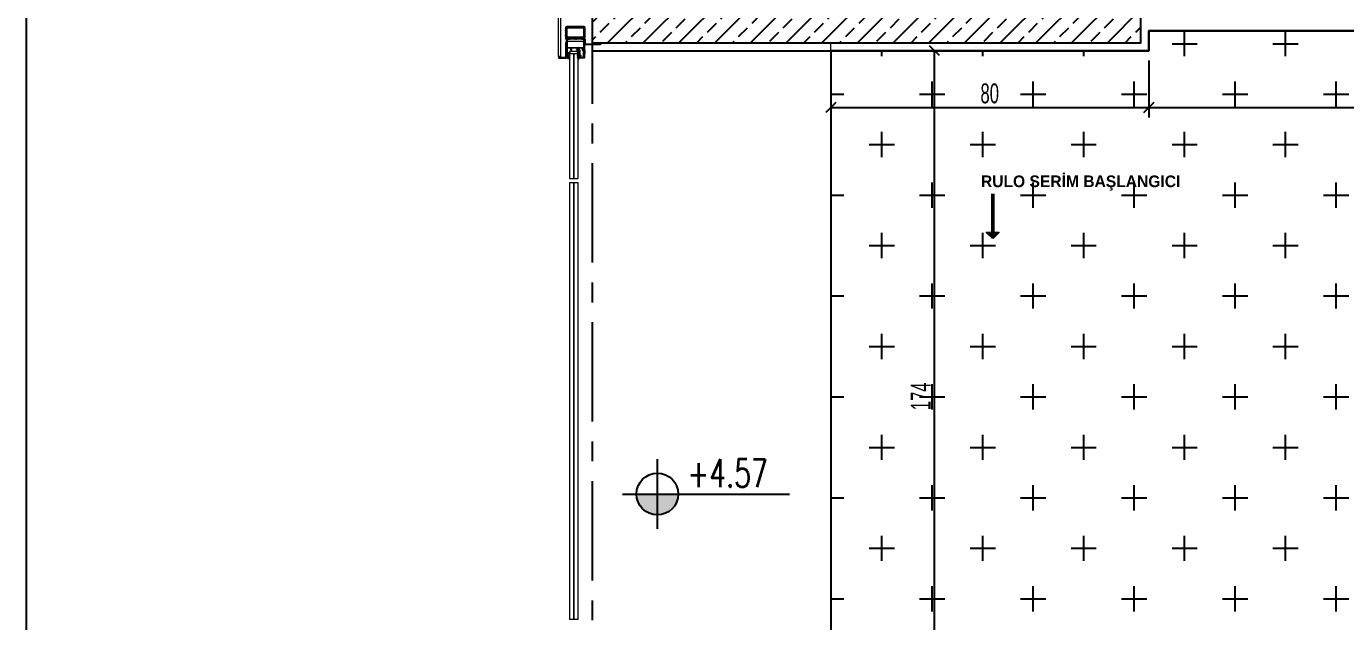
# Model space of a CAD drawing. Header units: millimetres. Extents: x 933584 to 974011, y 4545988 to 4553664.
# Drawn here: x 948421.5 to 948753.4, y 4552360.1 to 4552509.9 of the extents above; entities that cross this region are included whole.
import ezdxf

# ---------------------------------------------------------------- set-up
doc = ezdxf.new("R2010")
doc.units = ezdxf.units.MM
doc.header["$PDMODE"] = 35
for name, pattern in [('568_AVN_KES_01$0$HIDDEN', [0.375, 0.25, -0.125]), ('CENTER', [2, 1.25, -0.25, 0.25, -0.25]), ('CONTINUA', [0]), ('HIDDEN2', [4.7625, 3.175, -1.5875])]:
    doc.linetypes.add(name, pattern=pattern)
doc.layers.get('0').update_dxf_attribs({"color": 255})
doc.layers.get('Defpoints').update_dxf_attribs({"color": 8})
for name, color, linetype in [('0-CSX-CXS_20', 14, 'CENTER'), ('0-DMS-50', 143, 'Continuous'), ('0-HSL-HTC_200', 1, 'Continuous'), ('0-HSL-SLD', 252, 'Continuous'), ('0-LNS-SLN', 6, 'Continuous'), ('0-LNS-SPL', 13, '568_AVN_KES_01$0$HIDDEN'), ('0-TXT-PLV_50', 3, 'Continuous'), ('0-TXT-XBX_20', 3, 'Continuous'), ('2-SPS-RCN', 2, 'Continuous')]:
    doc.layers.add(name, color=color, linetype=linetype)
for name, color, linetype, lineweight in [('al', 7, 'Continuous', 5), ('cl', 7, 'Continuous', 5), ('CM', 4, 'Continuous', 5), ('mimariKIRIS', 251, 'HIDDEN2', 0), ('PL', 1, 'Continuous', 5), ('PTR', 252, 'Continuous', 5), ('ReferansHatti', 3, 'Continuous', 5), ('tarama', 8, 'Continuous', 15)]:
    doc.layers.add(name, color=color, linetype=linetype, lineweight=lineweight)
doc.styles.add('Century Gothic_B_3', font='GOTHICB.TTF', dxfattribs={"height": 4})
doc.styles.add('dim_romans_50', font='swissl.ttf', dxfattribs={"width": 0.6, "height": 5})
doc.styles.add('T_General', font='simplxtw.shx', dxfattribs={"width": 0.7, "height": 200})
doc.dimstyles.new('ONK_dim 1_50', dxfattribs={"dimscale": 5, "dimtxt": 4, "dimasz": 0.5, "dimexe": 0.5, "dimexo": 0.5, "dimgap": 0.2, "dimtad": 1, "dimdec": 1, "dimrnd": 0.5, "dimzin": 9, "dimtxsty": 'dim_romans_50', "dimblk": 'OBLIQUE', "dimcen": 1, "dimclre": 256, "dimclrt": 256, "dimazin": 2, "dimtfac": 1, "dimtdec": 1, "dimtix": 1, "dimtmove": 2, "dimatfit": 3, "dimldrblk": 'OBLIQUE', "dimfxl": 3, "dimfxlon": 1, "dimarcsym": 0})

# ---------------------------------------------------------------- blocks, each defined once
blk = doc.blocks.new('90-5396')
at = {"layer": 'PTR', "linetype": 'CONTINUA'}
h = blk.add_hatch(color=256, dxfattribs=at)
edge = h.paths.add_edge_path()
edge.add_line((12, 43.5), (12, 41))
edge.add_line((12, 41), (14.6, 41))
edge.add_line((14.6, 41), (14.6, 42))
edge.add_line((14.6, 42), (13.5, 42))
edge.add_line((13.5, 42), (13.5, 43.5))
edge.add_line((13.5, 43.5), (18.5, 43.5))
edge.add_line((18.5, 43.5), (18.5, 42))
edge.add_line((18.5, 42), (17.4, 42))
edge.add_line((17.4, 42), (17.4, 41))
edge.add_line((17.4, 41), (20, 41))
edge.add_line((20, 41), (20, 45))
edge.add_line((20, 45), (-27.2, 45))
edge.add_line((-27.2, 45), (-27.2, 42.9))
edge.add_line((-27.2, 42.9), (-25.7, 42))
edge.add_line((-25.7, 42), (-25.7, 43.5))
edge.add_line((-25.7, 43.5), (-22.7, 43.5))
edge.add_line((-22.7, 43.5), (-22.7, 35.1))
edge.add_line((-22.7, 35.1), (-22.4, 34.8))
edge.add_line((-22.4, 34.8), (-22.7, 34.5))
edge.add_line((-22.7, 34.5), (-22.7, 10.3))
edge.add_line((-22.7, 10.3), (-22.4, 10))
edge.add_line((-22.4, 10), (-22.7, 9.7))
edge.add_line((-22.7, 9.7), (-22.7, 1.5))
edge.add_line((-22.7, 1.5), (-25.7, 1.5))
edge.add_line((-25.7, 1.5), (-25.7, 3))
edge.add_line((-25.7, 3), (-27.2, 2.1))
edge.add_line((-27.2, 2.1), (-27.2, 0))
edge.add_line((-27.2, 0), (0, 0))
edge.add_line((0, 0), (0, 2.1))
edge.add_line((0, 2.1), (-1.5, 3))
edge.add_line((-1.5, 3), (-1.5, 1.5))
edge.add_line((-1.5, 1.5), (-4.5, 1.5))
edge.add_line((-4.5, 1.5), (-4.5, 16.5))
edge.add_line((-4.5, 16.5), (-1.5, 16.5))
edge.add_line((-1.5, 16.5), (-1.5, 15))
edge.add_line((-1.5, 15), (0, 15.9))
edge.add_line((0, 15.9), (0, 18.6))
edge.add_line((0, 18.6), (-1.5, 19.5))
edge.add_line((-1.5, 19.5), (-1.5, 18))
edge.add_line((-1.5, 18), (-4.5, 18))
edge.add_line((-4.5, 18), (-4.5, 33))
edge.add_line((-4.5, 33), (-1.5, 33))
edge.add_line((-1.5, 33), (-1.5, 31.5))
edge.add_line((-1.5, 31.5), (0, 32.4))
edge.add_line((0, 32.4), (0, 34.5))
edge.add_line((0, 34.5), (-4.5, 34.5))
edge.add_line((-4.5, 34.5), (-4.5, 41.5))
edge.add_arc((-2.5, 41.5), 2, 90, 180, ccw=False)
edge.add_line((-2.5, 43.5), (12, 43.5))
h.paths.add_polyline_path([(-21.2, 1.5), (-21.2, 43.5), (-6, 43.5), (-6, 1.5)], flags=16)
at = {"layer": 'al', "linetype": 'CONTINUA'}
blk.add_lwpolyline([(12, 43.5), (12, 41), (14.6, 41), (14.6, 42), (13.5, 42), (13.5, 43.5), (18.5, 43.5), (18.5, 42), (17.4, 42), (17.4, 41), (20, 41), (20, 45), (-27.2, 45), (-27.2, 42.9), (-25.7, 42), (-25.7, 43.5), (-22.7, 43.5), (-22.7, 35.1), (-22.4, 34.8), (-22.7, 34.5), (-22.7, 10.3), (-22.4, 10), (-22.7, 9.7), (-22.7, 1.5), (-25.7, 1.5), (-25.7, 3), (-27.2, 2.1), (-27.2, 0), (0, 0), (0, 2.1), (-1.5, 3), (-1.5, 1.5), (-4.5, 1.5), (-4.5, 16.5), (-1.5, 16.5), (-1.5, 15), (0, 15.9), (0, 18.6), (-1.5, 19.5), (-1.5, 18), (-4.5, 18), (-4.5, 33), (-1.5, 33), (-1.5, 31.5), (0, 32.4), (0, 34.5), (-4.5, 34.5), (-4.5, 41.5, -0.414214), (-2.5, 43.5)], format="xyb", close=True, dxfattribs=at)
at = {"layer": 'al'}
blk.add_lwpolyline([(-21.2, 1.5), (-21.2, 43.5), (-6, 43.5), (-6, 1.5)], close=True, dxfattribs=at)
blk = doc.blocks.new('142005')
at = {"layer": 'tarama'}
h = blk.add_hatch(dxfattribs=at)
h.set_pattern_fill('DOTS', color=256, scale=8, angle=-90, style=0)
h.set_pattern_definition([(270, (118.3611, -404.1752), (0.5, -0.25), [0, -0.5])])
edge = h.paths.add_edge_path()
edge.add_arc((2, -0.2), 0.2, 180, 305.6565)
edge.add_line((2.1, -0.4), (3.3, 1.1))
edge.add_arc((3.5, 0.9), 0.25, 316.5521, 125.6565, ccw=False)
edge.add_line((3.7, 0.7), (1.8, -2.1))
edge.add_line((1.8, -2.1), (1.8, -4.2))
edge.add_arc((2, -4.2), 0.2, 180, 305.6565)
edge.add_line((2.1, -4.4), (3.3, -2.9))
edge.add_arc((3.5, -3.1), 0.25, 316.5521, 125.6565, ccw=False)
edge.add_line((3.7, -3.3), (1.8, -6.1))
edge.add_line((1.8, -6.1), (1.8, -7.1))
edge.add_arc((1.6, -7.1), 0.2, 270, 360, ccw=False)
edge.add_line((1.6, -7.3), (0.2, -7.3))
edge.add_arc((0.2, -7.1), 0.2, 180, 270, ccw=False)
edge.add_line((0, -7.1), (0, -2.6))
edge.add_line((0, -2.6), (-1.2, -2.6))
edge.add_line((-1.2, -2.6), (-1.2, -3.1))
edge.add_arc((-1.4, -3.1), 0.25, 212.282, 360, ccw=False)
edge.add_line((-1.7, -3.2), (-2.4, -1.8))
edge.add_arc((-1.6, -1.3), 1, 147.718, 212.282, ccw=False)
edge.add_line((-2.4, -0.8), (-1.7, 0.6))
edge.add_arc((-1.4, 0.5), 0.25, 0, 147.718, ccw=False)
edge.add_line((-1.2, 0.5), (-1.2, 0))
edge.add_line((-1.2, 0), (0, 0))
edge.add_line((0, 0), (0, 3))
edge.add_line((0, 3), (-1.2, 3))
edge.add_arc((-1.2, 3.3), 0.3, 125.5865, 270, ccw=False)
edge.add_arc((-11.8, 19.5), 19.1, 303.0025, 321.3181)
edge.add_arc((3.4, 7.6), 0.313, 305.5881, 174.221, ccw=False)
edge.add_line((3.6, 7.3), (2.1, 3.1))
edge.add_arc((-47, 14.6), 50.4, 345.6041, 346.8687, ccw=False)
edge.add_line((1.8, 2.1), (1.8, -0.2))
blk.add_lwpolyline([(1.8, -0.2, 0.610741), (2.1, -0.4), (3.3, 1.1, -0.909168), (3.7, 0.7), (1.8, -2.1), (1.8, -4.2, 0.610741), (2.1, -4.4), (3.3, -2.9, -0.909168), (3.7, -3.3), (1.8, -6.1), (1.8, -7.1, -0.414214), (1.6, -7.3), (0.2, -7.3, -0.414214), (0, -7.1), (0, -2.6), (-1.2, -2.6), (-1.2, -3.1, -0.751626), (-1.7, -3.2), (-2.4, -1.8, -0.289411), (-2.4, -0.8), (-1.7, 0.6, -0.751626), (-1.2, 0.5), (-1.2, 0), (0, 0), (0, 3), (-1.2, 3, -0.729303), (-1.4, 3.5, 0.080087), (3.1, 7.6, -1.549214), (3.6, 7.3), (2.1, 3.1, -0.005518), (1.8, 2.1)], format="xyb", close=True)
blk = doc.blocks.new('85-3879T')
at = {"layer": 'tarama', "linetype": 'CONTINUA'}
h = blk.add_hatch(color=256, dxfattribs=at)
edge = h.paths.add_edge_path()
edge.add_arc((-1.7, -2), 0.5, 2.2906, 90, ccw=False)
edge.add_line((-1.2, -2), (-0.5, -18.5))
edge.add_arc((-1, -18.5), 0.5, 270, 2.2906, ccw=False)
edge.add_line((-1, -19), (-3, -19))
edge.add_arc((-3, -19.5), 0.5, 90, 180)
edge.add_line((-3.5, -19.5), (-3.5, -22.1))
edge.add_line((-3.5, -22.1), (-4.2, -23.3))
edge.add_arc((-3.9, -23.5), 0.4, 150, 240)
edge.add_line((-4.1, -23.9), (-3.9, -24))
edge.add_arc((-3.7, -23.6), 0.4, 240, 330)
edge.add_line((-3.4, -23.8), (-2.2, -21.8))
edge.add_line((-2.2, -21.8), (-2.5, -21.5))
edge.add_line((-2.5, -21.5), (-2.5, -20))
edge.add_line((-2.5, -20), (0.5, -20))
edge.add_line((0.5, -20), (0, 0))
edge.add_line((0, 0), (-13, 0))
edge.add_line((-13, 0), (-13, -2.6))
edge.add_line((-13, -2.6), (-12, -2.6))
edge.add_line((-12, -2.6), (-12, -1.5))
edge.add_line((-12, -1.5), (-10.5, -1.5))
edge.add_line((-10.5, -1.5), (-10.5, -6.5))
edge.add_line((-10.5, -6.5), (-12, -6.5))
edge.add_line((-12, -6.5), (-12, -5.4))
edge.add_line((-12, -5.4), (-13, -5.4))
edge.add_line((-13, -5.4), (-13, -19.6))
edge.add_arc((-13.5, -19.6), 0.5, 270, 360, ccw=False)
edge.add_line((-13.5, -20.1), (-14, -20.1))
edge.add_arc((-14, -20.6), 0.5, 90, 180)
edge.add_line((-14.5, -20.6), (-14.5, -21.7))
edge.add_line((-14.5, -21.7), (-15.5, -21.7))
edge.add_line((-15.5, -21.7), (-14, -24.3))
edge.add_arc((-13.6, -24.1), 0.4, 210, 300)
edge.add_line((-13.4, -24.5), (-13.3, -24.4))
edge.add_arc((-13.5, -24), 0.4, 300, 30)
edge.add_line((-13.1, -23.8), (-13.4, -23.3))
edge.add_line((-13.4, -23.3), (-13.4, -21.2))
edge.add_arc((-13.5, -19.7), 1.5, 273.8226, 0)
edge.add_line((-12, -19.7), (-12, -8))
edge.add_arc((-11.5, -8), 0.5, 90, 180, ccw=False)
edge.add_line((-11.5, -7.5), (-10, -7.5))
edge.add_arc((-10, -7), 0.5, 270, 0)
edge.add_line((-9.5, -7), (-9.5, -2))
edge.add_arc((-9, -2), 0.5, 90, 180, ccw=False)
edge.add_line((-9, -1.5), (-1.7, -1.5))
blk.add_lwpolyline([(-1.7, -1.5, -0.402552), (-1.2, -2), (-0.5, -18.5, -0.425972), (-1, -19), (-3, -19, 0.414214), (-3.5, -19.5), (-3.5, -22.1), (-4.2, -23.3, 0.414214), (-4.1, -23.9), (-3.9, -24, 0.414214), (-3.4, -23.8), (-2.2, -21.8), (-2.5, -21.5), (-2.5, -20), (0.5, -20), (0, 0), (-13, 0), (-13, -2.6), (-12, -2.6), (-12, -1.5), (-10.5, -1.5), (-10.5, -6.5), (-12, -6.5), (-12, -5.4), (-13, -5.4), (-13, -19.6, -0.414214), (-13.5, -20.1), (-14, -20.1, 0.414214), (-14.5, -20.6), (-14.5, -21.7), (-15.5, -21.7), (-14, -24.3, 0.414214), (-13.4, -24.5), (-13.3, -24.4, 0.414214), (-13.1, -23.8), (-13.4, -23.3), (-13.4, -21.2, 0.394805), (-12, -19.7), (-12, -8, -0.414214), (-11.5, -7.5), (-10, -7.5, 0.414214), (-9.5, -7), (-9.5, -2, -0.414214), (-9, -1.5)], format="xyb", close=True)
blk = doc.blocks.new('XCVBXCVBXZ')
at = {"layer": 'PTR'}
h = blk.add_hatch(color=252, dxfattribs=at)
h.dxf.hatch_style = 1
h.paths.add_polyline_path([(933865.9, 4554005.26), (933861.9, 4554005.26), (933861.9, 4554005.31), (933861.9, 4554005.31), (933861.91, 4554006.61), (933862.11, 4554006.61), (933862.1, 4554005.46), (933865.9, 4554005.46)])
h = blk.add_hatch(color=252, dxfattribs=at)
h.dxf.hatch_style = 1
h.paths.add_polyline_path([(933865.9, 4554005.26), (933861.9, 4554005.26), (933861.9, 4554005.31), (933861.9, 4554005.31), (933861.91, 4554006.61), (933862.11, 4554006.61), (933862.1, 4554005.46), (933865.9, 4554005.46)])
at = {"layer": 'ReferansHatti'}
h = blk.add_hatch(dxfattribs=at)
h.set_pattern_fill('ANSI31', color=252, angle=180.0002)
h.set_pattern_definition([(225.0002434, (911995.8934, 4526389.38498), (0.08838872314, -0.08838797215), [])])
edge = h.paths.add_edge_path(flags=16)
edge.add_line((933857.7, 4554007.24), (933861.51, 4554007.24))
edge.add_arc((933861.51, 4554007.44), 0.2, 269.9999, 359.9999)
edge.add_line((933861.71, 4554007.44), (933861.71, 4554009.24))
edge.add_arc((933861.51, 4554009.24), 0.2, 359.9999, 89.9999)
edge.add_line((933861.51, 4554009.44), (933857.7, 4554009.44))
edge.add_arc((933857.7, 4554009.24), 0.2, 89.9999, 179.9999)
edge.add_line((933857.5, 4554009.24), (933857.5, 4554007.44))
edge.add_arc((933857.7, 4554007.44), 0.2, 179.9999, 269.9999)
edge = h.paths.add_edge_path()
edge.add_line((933857.5, 4554006.84), (933861.71, 4554006.84))
edge.add_arc((933861.71, 4554007.24), 0.4, 269.9999, 359.9999)
edge.add_line((933862.11, 4554007.24), (933862.11, 4554009.44))
edge.add_arc((933861.71, 4554009.44), 0.4, 359.9999, 89.9999)
edge.add_line((933861.71, 4554009.84), (933857.5, 4554009.84))
edge.add_arc((933857.5, 4554009.44), 0.4, 89.9999, 179.9999)
edge.add_line((933857.1, 4554009.44), (933857.1, 4554007.24))
edge.add_arc((933857.5, 4554007.24), 0.4, 179.9999, 269.9999)
h = blk.add_hatch(dxfattribs=at)
h.set_pattern_fill('ANSI31', color=252, angle=180.0002)
h.set_pattern_definition([(225.0002434, (911995.8934, 4526389.38498), (0.08838872314, -0.08838797215), [])])
edge = h.paths.add_edge_path(flags=16)
edge.add_line((933857.7, 4554007.24), (933861.51, 4554007.24))
edge.add_arc((933861.51, 4554007.44), 0.2, 269.9999, 359.9999)
edge.add_line((933861.71, 4554007.44), (933861.71, 4554009.24))
edge.add_arc((933861.51, 4554009.24), 0.2, 359.9999, 89.9999)
edge.add_line((933861.51, 4554009.44), (933857.7, 4554009.44))
edge.add_arc((933857.7, 4554009.24), 0.2, 89.9999, 179.9999)
edge.add_line((933857.5, 4554009.24), (933857.5, 4554007.44))
edge.add_arc((933857.7, 4554007.44), 0.2, 179.9999, 269.9999)
edge = h.paths.add_edge_path()
edge.add_line((933857.5, 4554006.84), (933861.71, 4554006.84))
edge.add_arc((933861.71, 4554007.24), 0.4, 269.9999, 359.9999)
edge.add_line((933862.11, 4554007.24), (933862.11, 4554009.44))
edge.add_arc((933861.71, 4554009.44), 0.4, 359.9999, 89.9999)
edge.add_line((933861.71, 4554009.84), (933857.5, 4554009.84))
edge.add_arc((933857.5, 4554009.44), 0.4, 89.9999, 179.9999)
edge.add_line((933857.1, 4554009.44), (933857.1, 4554007.24))
edge.add_arc((933857.5, 4554007.24), 0.4, 179.9999, 269.9999)
h = blk.add_hatch(dxfattribs=at)
h.set_pattern_fill('ANSI37', color=252, angle=180.012)
h.set_pattern_definition([(225.01200117, (912001.66461, 4526237.02682), (0.08840685953, -0.0883698319), []), (315.01200117, (912001.66461, 4526237.02682), (0.0883698319, 0.08840685953), [])])
h.paths.add_polyline_path([(933857.2, 4554006.9), (933861.88, 4554006.9), (933861.88, 4554006.63), (933857.2, 4554006.62)])
h = blk.add_hatch(dxfattribs=at)
h.set_pattern_fill('ANSI37', color=252, angle=180.012)
h.set_pattern_definition([(225.01200117, (912001.66461, 4526237.02682), (0.08840685953, -0.0883698319), []), (315.01200117, (912001.66461, 4526237.02682), (0.0883698319, 0.08840685953), [])])
h.paths.add_polyline_path([(933857.2, 4554006.9), (933861.88, 4554006.9), (933861.88, 4554006.63), (933857.2, 4554006.62)])
at = {"layer": 'al'}
for points in [[(933855.38, 4554002.1), (933857.18, 4554002.1), (933857.18, 4554005.9)], [(933855.38, 4554002.1), (933855.38, 4554001.9), (933857.38, 4554001.9), (933857.38, 4554005.9)], [(933855.38, 4554002.1), (933855.38, 4554001.9), (933857.38, 4554001.9), (933857.38, 4554005.9)], [(933855.38, 4554002.1), (933857.18, 4554002.1), (933857.18, 4554005.9)], [(933857.18, 4554005.9), (933857.38, 4554005.9)], [(933857.18, 4554005.9), (933857.38, 4554005.9)]]:
    blk.add_lwpolyline(points, dxfattribs=at)
blk.add_lwpolyline([(933865.9, 4554005.26), (933861.9, 4554005.26), (933861.9, 4554005.31), (933861.9, 4554005.31), (933861.91, 4554006.61), (933862.11, 4554006.61), (933862.1, 4554005.46), (933865.9, 4554005.46)], close=True, dxfattribs=at)
blk.add_lwpolyline([(933865.9, 4554005.26), (933861.9, 4554005.26), (933861.9, 4554005.31), (933861.9, 4554005.31), (933861.91, 4554006.61), (933862.11, 4554006.61), (933862.1, 4554005.46), (933865.9, 4554005.46)], close=True, dxfattribs=at)
at = {"layer": 'cl'}
for points in [[(933857.5, 4554006.84), (933861.71, 4554006.84, 0.414214), (933862.11, 4554007.24), (933862.11, 4554009.44, 0.414214), (933861.71, 4554009.84), (933857.5, 4554009.84, 0.414214), (933857.1, 4554009.44), (933857.1, 4554007.24, 0.414214)], [(933857.5, 4554006.84), (933861.71, 4554006.84, 0.414214), (933862.11, 4554007.24), (933862.11, 4554009.44, 0.414214), (933861.71, 4554009.84), (933857.5, 4554009.84, 0.414214), (933857.1, 4554009.44), (933857.1, 4554007.24, 0.414214)], [(933857.7, 4554007.24), (933861.51, 4554007.24, 0.414214), (933861.71, 4554007.44), (933861.71, 4554009.24, 0.414214), (933861.51, 4554009.44), (933857.7, 4554009.44, 0.414214), (933857.5, 4554009.24), (933857.5, 4554007.44, 0.414214)], [(933857.7, 4554007.24), (933861.51, 4554007.24, 0.414214), (933861.71, 4554007.44), (933861.71, 4554009.24, 0.414214), (933861.51, 4554009.44), (933857.7, 4554009.44, 0.414214), (933857.5, 4554009.24), (933857.5, 4554007.44, 0.414214)]]:
    blk.add_lwpolyline(points, format="xyb", close=True, dxfattribs=at)
at = {"layer": 'CM'}
for p, q in [((933855.38, 4554002.3), (933855.38, 4554069.3)), ((933855.98, 4554002.3), (933855.98, 4554069.3)), ((933855.98, 4554002.3), (933855.38, 4554002.3)), ((933860.21, 4554003.52), (933858.11, 4554003.52)), ((933858.12, 4554003.02), (933860.22, 4554003.02)), ((933858.12, 4554003.02), (933858.12, 4553971.55)), ((933858.12, 4554003.02), (933858.12, 4553971.55)), ((933859.12, 4554003.02), (933859.12, 4553971.55)), ((933859.22, 4554003.02), (933859.22, 4553971.55)), ((933859.22, 4554003.02), (933859.22, 4553971.55)), ((933860.22, 4554003.02), (933860.22, 4553971.55)), ((933858.12, 4553971.55), (933860.22, 4553971.55)), ((933858.12, 4553970.55), (933858.12, 4553860.55)), ((933858.12, 4553970.55), (933858.12, 4553860.55)), ((933858.12, 4553970.55), (933860.22, 4553970.55)), ((933859.12, 4553970.55), (933859.12, 4553860.55)), ((933859.22, 4553970.55), (933859.22, 4553860.55)), ((933859.22, 4553970.55), (933859.22, 4553860.55)), ((933860.22, 4553970.55), (933860.22, 4553860.55)), ((933860.22, 4553860.55), (933858.12, 4553860.55))]:
    blk.add_line(p, q, dxfattribs=at)
at = {"layer": 'PL'}
blk.add_lwpolyline([(933857.2, 4554006.9), (933861.88, 4554006.9), (933861.88, 4554006.63), (933857.2, 4554006.62)], close=True, dxfattribs=at)
blk.add_lwpolyline([(933857.2, 4554006.9), (933861.88, 4554006.9), (933861.88, 4554006.63), (933857.2, 4554006.62)], close=True, dxfattribs=at)
at = {"zscale": 0.1}
for name, p, xscale, yscale, rotation in [('90-5396', (933861.88, 4554003.91), -0.1000000000000005, 0.1000000000000005, 90.01185310228347), ('90-5396', (933861.88, 4554003.91), -0.1000000000000006, 0.1000000000000006, 90.01185310227746), ('142005', (933857.78, 4554002.5), 0.1, 0.1, 0.01185310228351922), ('142005', (933857.78, 4554002.5), 0.1, 0.1, 0.01185310227758981), ('142005', (933860.5, 4554002.43), -0.1, 0.1, 0.01185310228368515), ('142005', (933860.5, 4554002.43), -0.1, 0.1, 0.01185310227768026)]:
    blk.add_blockref(name, p, dxfattribs=dict(at, xscale=xscale, yscale=yscale, rotation=rotation))
at = {"linetype": 'CONTINUA', "xscale": -0.1000000000000006, "yscale": 0.1000000000000006, "zscale": 0.1}
for rotation in [180.0118531022837, 180.0118531022775]:
    blk.add_blockref('85-3879T', (933861.83, 4554001.91), dxfattribs=dict(at, rotation=rotation))
blk = doc.blocks.new('vbxcb')
at = {"layer": 'mimariKIRIS', "ltscale": 5}
blk.add_lwpolyline([(942590.28, 4549378.4), (942466.16, 4549548.96), (942466.16, 4549896.91)], dxfattribs=at)
blk = doc.blocks.new('fdvd-flatten-1')
at = {"layer": '2-SPS-RCN'}
blk.add_lwpolyline([(934001.85, 4551228.49), (933863.85, 4551228.49), (933863.85, 4551168.49), (934001.85, 4551168.49)], close=True, dxfattribs=at)
blk = doc.blocks.new('ZVBXZDVB')
at = {"layer": '0-CSX-CXS_20', "ltscale": 20}
blk.add_lwpolyline([(933863.85, 4552835.4), (933863.85, 4551518.59)], dxfattribs=at)
blk = doc.blocks.new('PLV-FNS')
h = blk.add_hatch(color=8)
edge = h.paths.add_edge_path()
edge.add_arc((0, 0), 150, 180, 0)
edge.add_line((150, 0), (-150, 0))
for p, q in [((0, -250), (0, 250)), ((-250, 0), (950, 0))]:
    blk.add_line(p, q)
blk.add_circle((0, 0), 150)
at = {"color": 8, "style": 'T_General', "width": 0.7}
for tag, p in [('INCE', (217.1, 50)), ('KABA', (217.1, -250))]:
    blk.add_attdef(tag, p, '', height=200, dxfattribs=at)
blk = doc.blocks.new('_Oblique')
at = {"color": 0, "linetype": 'ByBlock', "lineweight": -2}
blk.add_line((-0.5, -0.5), (0.5, 0.5), dxfattribs=at)
blk = doc.blocks.new('*D1658')
at = {"layer": '0-DMS-50', "lineweight": -2}
for p, q in [((948634.99, 4552503.75), (948652.49, 4552503.75)), ((948634.99, 4552329.75), (948652.49, 4552329.75))]:
    blk.add_line(p, q, dxfattribs=at)
at = {"layer": '0-DMS-50', "color": 0, "lineweight": -2}
blk.add_line((948649.99, 4552329.75), (948649.99, 4552503.75), dxfattribs=at)
at = {"layer": 'Defpoints', "color": 0}
for p in [(948623.85, 4552503.75), (948649.99, 4552503.75), (948623.85, 4552329.75)]:
    blk.add_point(p, dxfattribs=at)
at = {"layer": '0-DMS-50', "color": 0, "linetype": 'ByBlock', "lineweight": -2, "xscale": 2.5, "yscale": 2.5, "zscale": 2.5}
for p, rotation in [((948649.99, 4552503.75), 90.00000061752155), ((948649.99, 4552329.75), 270.0000006175216)]:
    blk.add_blockref('_Oblique', p, dxfattribs=dict(at, rotation=rotation))
at = {"layer": '0-DMS-50', "insert": (948646.49, 4552416.75), "char_height": 5, "attachment_point": 5, "rotation": 90, "style": 'dim_romans_50'}
blk.add_mtext('174', dxfattribs=at)
blk = doc.blocks.new('*D1659')
at = {"layer": '0-DMS-50', "lineweight": -2}
for p, q in [((948623.85, 4552501.25), (948623.85, 4552486.97)), ((948703.85, 4552501.25), (948703.85, 4552486.97))]:
    blk.add_line(p, q, dxfattribs=at)
at = {"layer": '0-DMS-50', "color": 0, "lineweight": -2}
blk.add_line((948623.85, 4552489.47), (948703.85, 4552489.47), dxfattribs=at)
at = {"layer": 'Defpoints', "color": 0}
for p in [(948623.85, 4552503.75), (948703.85, 4552503.75), (948703.85, 4552489.47)]:
    blk.add_point(p, dxfattribs=at)
at = {"layer": '0-DMS-50', "color": 0, "linetype": 'ByBlock', "lineweight": -2, "xscale": 2.5, "yscale": 2.5, "zscale": 2.5, "rotation": 180}
blk.add_blockref('_Oblique', (948623.85, 4552489.47), dxfattribs=at)
at = {"layer": '0-DMS-50', "color": 0, "linetype": 'ByBlock', "lineweight": -2, "xscale": 2.5, "yscale": 2.5, "zscale": 2.5}
blk.add_blockref('_Oblique', (948703.85, 4552489.47), dxfattribs=at)
at = {"layer": '0-DMS-50', "insert": (948663.85, 4552492.97), "char_height": 5, "attachment_point": 5, "style": 'dim_romans_50'}
blk.add_mtext('80', dxfattribs=at)
blk = doc.blocks.new('*D1660')
at = {"layer": '0-DMS-50', "lineweight": -2}
for p, q in [((948993.82, 4552504.47), (948993.82, 4552486.97)), ((948703.85, 4552501.25), (948703.85, 4552486.97))]:
    blk.add_line(p, q, dxfattribs=at)
at = {"layer": '0-DMS-50', "color": 0, "lineweight": -2}
blk.add_line((948703.85, 4552489.47), (948993.82, 4552489.47), dxfattribs=at)
at = {"layer": 'Defpoints', "color": 0}
for p in [(948993.82, 4552508.75), (948703.85, 4552503.75), (948993.82, 4552489.47)]:
    blk.add_point(p, dxfattribs=at)
at = {"layer": '0-DMS-50', "color": 0, "linetype": 'ByBlock', "lineweight": -2, "xscale": 2.5, "yscale": 2.5, "zscale": 2.5, "rotation": 180}
blk.add_blockref('_Oblique', (948703.85, 4552489.47), dxfattribs=at)
at = {"layer": '0-DMS-50', "color": 0, "linetype": 'ByBlock', "lineweight": -2, "xscale": 2.5, "yscale": 2.5, "zscale": 2.5}
blk.add_blockref('_Oblique', (948993.82, 4552489.47), dxfattribs=at)
at = {"layer": '0-DMS-50', "insert": (948848.83, 4552492.97), "char_height": 5, "attachment_point": 5, "style": 'dim_romans_50'}
blk.add_mtext('290', dxfattribs=at)
blk = doc.blocks.new('DVBXB')
at = {"layer": '0-LNS-SLN'}
h = blk.add_hatch(color=256, dxfattribs=at)
h.dxf.hatch_style = 1
h.paths.add_polyline_path([(941202.64, 4552423.79), (941201.09, 4552425.33), (941204.18, 4552425.33), (941202.64, 4552423.79)])
at = {"layer": '0-LNS-SLN', "const_width": 1}
blk.add_lwpolyline([(941202.64, 4552435.08), (941202.64, 4552425.33)], dxfattribs=at)
at = {"layer": '0-LNS-SLN'}
blk.add_lwpolyline([(941202.64, 4552423.79), (941201.09, 4552425.33), (941204.18, 4552425.33), (941202.64, 4552423.79)], dxfattribs=at)

msp = doc.modelspace()

# ---------------------------------------------------------------- hatches: boundary and pattern name
at = {"layer": '0-HSL-HTC_200'}
h = msp.add_hatch(dxfattribs=at)
h.set_pattern_fill('ANSI33', color=256)
h.set_pattern_definition([(45, (944901.9395, 4554793.885), (-4.490128, 4.490128), []), (45, (944906.4297, 4554793.885), (-4.490128, 4.490128), [3.175, -1.5875])])
h.paths.add_polyline_path([(948701.85, 4552565.75), (948563.85, 4552565.75), (948563.85, 4552505.75), (948701.85, 4552505.75)])
at = {"layer": '0-HSL-SLD'}
h = msp.add_hatch(dxfattribs=at)
h.set_pattern_fill('CROSS', color=256, scale=2)
h.set_pattern_definition([(0, (7500, 0), (12.7, 12.7), [6.35, -19.05]), (90, (7503.175, -3.175), (-12.7, 12.7), [6.35, -19.05])])
h.paths.add_polyline_path([(948993.82, 4552508.75), (948703.85, 4552508.75), (948703.85, 4552503.75), (948623.85, 4552503.75), (948623.85, 4552329.75), (948683.85, 4552329.75), (948683.85, 4552212.75), (948623.85, 4552212.75), (948623.85, 4552157.8), (948745.85, 4551990.15), (948752.58, 4551987.67), (948783.08, 4552070.21), (948784.02, 4552069.87), (948785.06, 4552072.68), (949014.87, 4551987.75), (948983.33, 4551902.39), (949296.85, 4551786.53), (949296.85, 4551794.61), (949298.85, 4551794.61), (949298.85, 4552050.19), (949034.68, 4552147.81)])

# ---------------------------------------------------------------- linework, layer by layer
at = {"color": 0}
msp.add_lwpolyline([(948421.5, 4552835.4), (950481.5, 4552835.4), (950481.5, 4551375.4), (948421.5, 4551375.4)], close=True, dxfattribs=at)
at = {"layer": '0-HSL-SLD'}
msp.add_lwpolyline([(948993.82, 4552508.75), (948703.85, 4552508.75), (948703.85, 4552503.75), (948623.85, 4552503.75), (948623.85, 4552329.75), (948683.85, 4552329.75), (948683.85, 4552212.75), (948623.85, 4552212.75), (948623.85, 4552157.8), (948745.85, 4551990.15), (948752.58, 4551987.67), (948783.08, 4552070.21), (948784.02, 4552069.87), (948785.06, 4552072.68), (949014.87, 4551987.75), (948983.33, 4551902.39), (949296.85, 4551786.53), (949296.85, 4551794.61), (949298.85, 4551794.61), (949298.85, 4552050.19), (949034.68, 4552147.81), (948993.82, 4552508.75)], close=True, dxfattribs=at)
at = {"layer": '0-LNS-SLN'}
msp.add_lwpolyline([(948623.85, 4552503.75), (948623.85, 4552329.75)], dxfattribs=at)
at = {"layer": '0-LNS-SPL', "linetype": 'ByBlock', "ltscale": 0.5}
msp.add_lwpolyline([(948563.85, 4552503.75), (948703.85, 4552503.75), (948703.85, 4552508.75), (949296.85, 4552508.75), (949296.85, 4552480.75), (949367.85, 4552480.75)], dxfattribs=at)

# ---------------------------------------------------------------- block references
for name, p in [('XCVBXCVBXZ', (14700, -1500)), ('fdvd-flatten-1', (14700, 1337.26)), ('vbxcb', (6157.69, 2608.84))]:
    msp.add_blockref(name, p)
at = {"layer": '0-DMS-50'}
msp.add_blockref('DVBXB', (7461.99, 32.69), dxfattribs=at)
at = {"layer": '0-LNS-SLN'}
msp.add_blockref('ZVBXZDVB', (14700, 0), dxfattribs=at)
at = {"layer": '0-TXT-PLV_50', "xscale": 0.03500000000203726, "yscale": 0.03500000000203726, "zscale": 0.03500000000203726}
msp.add_blockref('PLV-FNS', (948580.24, 4552392.16), dxfattribs=at).add_auto_attribs({'INCE': '+4.57'})

# ---------------------------------------------------------------- texts
at = {"layer": '0-TXT-XBX_20', "color": 0, "insert": (948661.64, 4552472.34), "char_height": 2.9364, "width": 114.4046, "attachment_point": 1, "line_spacing_factor": 0.984502, "style": 'Century Gothic_B_3'}
msp.add_mtext('\\pxql;{\\fFranklin Gothic Book|b1|i0|c162|p34;RULO SERİM BAŞLANGICI}', dxfattribs=at)

# ---------------------------------------------------------------- dimensions: what is measured, and where the dimension line sits
at = {"layer": '0-DMS-50'}
dim = msp.add_linear_dim(base=(948993.82, 4552489.47), p1=(948703.85, 4552503.75), p2=(948993.82, 4552508.75), angle=180, dimstyle='ONK_dim 1_50', dxfattribs=at)
dim.commit()
dim.dimension.update_dxf_attribs({"geometry": '*D1660', "text_midpoint": (948848.83, 4552492.97)})
for p1, p2, distance, picture, middle in [((948623.85, 4552329.75), (948623.85, 4552503.75), -26.14, '*D1658', (948646.49, 4552416.75)), ((948623.85, 4552503.75), (948703.85, 4552503.75), -14.28, '*D1659', (948663.85, 4552492.97))]:
    dim = msp.add_aligned_dim(p1=p1, p2=p2, distance=distance, dimstyle='ONK_dim 1_50', dxfattribs=at)
    dim.commit()
    dim.dimension.update_dxf_attribs({"geometry": picture, "text_midpoint": middle})

doc.saveas('drawing.dxf')
